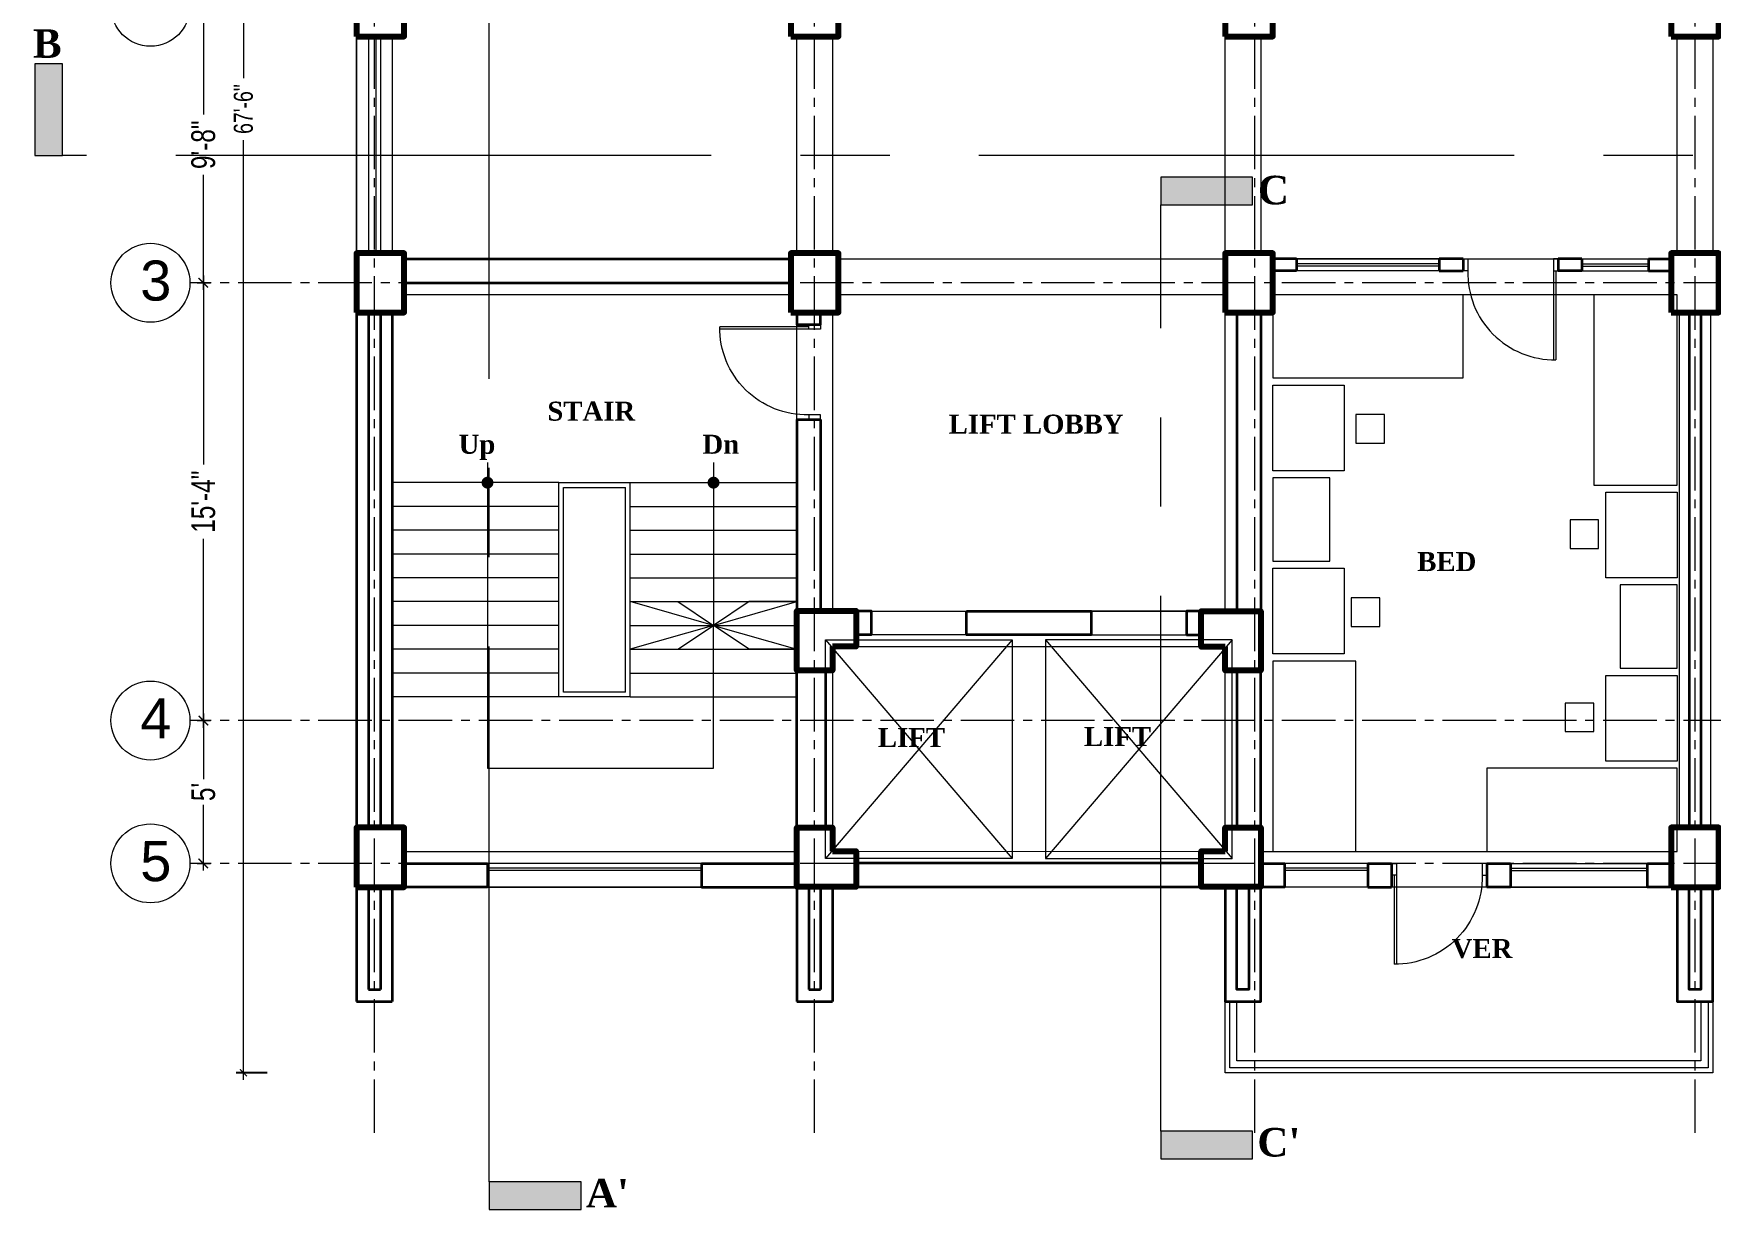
# Model space of a CAD drawing. Header units: feet. Extents: x 25261344 to 25389498, y 30010528 to 30074588.
# Drawn here: x 25361703 to 25362407, y 30072086 to 30072580 of the extents above; entities that cross this region are included whole.
import ezdxf

# ---------------------------------------------------------------- set-up
doc = ezdxf.new("R2010")
doc.units = ezdxf.units.FT
doc.header["$LTSCALE"] = 30
doc.header["$MEASUREMENT"] = 0
doc.header["$PDMODE"] = 32
doc.header["$PDSIZE"] = 15
doc.linetypes.add('CENTER2', pattern=[1.125, 0.75, -0.125, 0.125, -0.125])
doc.layers.get('0').update_dxf_attribs({"lineweight": 5})
for name, color, linetype, lineweight in [('Column', 1, 'Continuous', 80), ('Dim-1', 7, 'Continuous', 9), ('Door', 32, 'Continuous', 5), ('Furnitures', 251, 'Continuous', 9), ('GRADE BEAM', 2, 'Continuous', 20), ('grid text', 252, 'CENTER2', 9), ('LINE', 193, 'Continuous', 9), ('line 2', 7, 'Continuous', 13), ('rail', 224, 'Continuous', 9), ('STAIR', 243, 'Continuous', 13), ('TEXT', 7, 'Continuous', 18), ('WALL', 7, 'Continuous', 35), ('WIN', 142, 'Continuous', 20)]:
    doc.layers.add(name, color=color, linetype=linetype, lineweight=lineweight)
doc.styles.add('RomanS', font='swissl.ttf')
doc.styles.get("Standard").update_dxf_attribs({"font": 'timesbd.ttf'})
doc.styles.add('SWIS_LT', font='swisscl.ttf')
doc.dimstyles.new('dim-02', dxfattribs={"dimtxt": 8, "dimasz": 3, "dimexe": 3, "dimexo": 3, "dimgap": 2, "dimtad": 0, "dimdec": 0, "dimzin": 0, "dimdsep": 46, "dimlunit": 4, "dimtxsty": 'SWIS_LT', "dimblk": 'ARCHTICK', "dimcen": 2, "dimdle": 3, "dimclrd": 256, "dimclre": 256, "dimclrt": 256, "dimadec": 0, "dimazin": 0, "dimtfac": 1, "dimtdec": 0, "dimtix": 1, "dimtmove": 0, "dimatfit": 3, "dimfxl": 0, "dimfrac": 2, "dimtolj": 1, "dimtzin": 1, "dimlwd": -1, "dimarcsym": 0})

# ---------------------------------------------------------------- blocks, each defined once
blk = doc.blocks.new('FG')
at = {"layer": 'Door'}
for p, q in [((-2, -5), (-2, -42.39)), ((-1, -5), (-1, -42.39))]:
    blk.add_line(p, q, dxfattribs=at)
for points in [[(-40, 0), (-38, 0), (-38, -5), (-40, -5)], [(0, 0), (-2, 0), (-2, -5), (0, -5)]]:
    blk.add_lwpolyline(points, dxfattribs=at)
blk.add_arc((-1.44, -5.83), 36.57, 178.70538, 270.69047, dxfattribs=at)
blk = doc.blocks.new('_ArchTick')
at = {"color": 0, "linetype": 'ByBlock', "const_width": 0.15}
blk.add_lwpolyline([(-0.5, -0.5), (0.5, 0.5)], dxfattribs=at)
blk = doc.blocks.new('*D123')
for p, q in [((25359535.03, 30072594.7), (25359535.03, 30072546.38)), ((25359535.03, 30072472.7), (25359535.03, 30072521.01))]:
    blk.add_line(p, q)
at = {"lineweight": -2}
for p, q in [((25359532.41, 30072591.7), (25359538.03, 30072591.7)), ((25359532.41, 30072475.7), (25359538.03, 30072475.7))]:
    blk.add_line(p, q, dxfattribs=at)
at = {"layer": 'Defpoints', "color": 0}
for p in [(25359529.41, 30072591.7), (25359529.41, 30072475.7), (25359535.03, 30072475.7)]:
    blk.add_point(p, dxfattribs=at)
at = {"xscale": 4, "yscale": 4, "zscale": 4}
for p, rotation in [((25359535.03, 30072591.7), 90), ((25359535.03, 30072475.7), 270)]:
    blk.add_blockref('_ArchTick', p, dxfattribs=dict(at, rotation=rotation))
at = {"insert": (25359535.03, 30072533.7), "char_height": 10, "attachment_point": 5, "rotation": 90, "style": 'SWIS_LT'}
blk.add_mtext('\\A1;9\'-8"', dxfattribs=at)
blk = doc.blocks.new('*D124')
at = {"lineweight": -2}
for p, q in [((25359532.41, 30072475.7), (25359538.03, 30072475.7)), ((25359532.41, 30072291.7), (25359538.03, 30072291.7))]:
    blk.add_line(p, q, dxfattribs=at)
for p, q in [((25359535.03, 30072478.7), (25359535.03, 30072399.38)), ((25359535.03, 30072288.7), (25359535.03, 30072368.02))]:
    blk.add_line(p, q)
at = {"layer": 'Defpoints', "color": 0}
for p in [(25359529.41, 30072475.7), (25359529.41, 30072291.7), (25359535.03, 30072291.7)]:
    blk.add_point(p, dxfattribs=at)
at = {"xscale": 4, "yscale": 4, "zscale": 4}
for p, rotation in [((25359535.03, 30072475.7), 90), ((25359535.03, 30072291.7), 270)]:
    blk.add_blockref('_ArchTick', p, dxfattribs=dict(at, rotation=rotation))
at = {"insert": (25359535.03, 30072383.7), "char_height": 10, "attachment_point": 5, "rotation": 90, "style": 'SWIS_LT'}
blk.add_mtext('\\A1;15\'-4"', dxfattribs=at)
blk = doc.blocks.new('*D117')
at = {"lineweight": -2}
for p, q in [((25359532.41, 30072291.7), (25359538.03, 30072291.7)), ((25359532.41, 30072231.7), (25359538.03, 30072231.7))]:
    blk.add_line(p, q, dxfattribs=at)
for p, q in [((25359535.03, 30072294.7), (25359535.03, 30072267.1)), ((25359535.03, 30072228.7), (25359535.03, 30072256.29))]:
    blk.add_line(p, q)
at = {"layer": 'Defpoints', "color": 0}
for p in [(25359529.41, 30072291.7), (25359529.41, 30072231.7), (25359535.03, 30072231.7)]:
    blk.add_point(p, dxfattribs=at)
at = {"xscale": 4, "yscale": 4, "zscale": 4}
for p, rotation in [((25359535.03, 30072291.7), 90), ((25359535.03, 30072231.7), 270)]:
    blk.add_blockref('_ArchTick', p, dxfattribs=dict(at, rotation=rotation))
at = {"insert": (25359535.03, 30072261.7), "char_height": 10, "attachment_point": 5, "rotation": 90, "style": 'SWIS_LT'}
blk.add_mtext("\\A1;5'", dxfattribs=at)
blk = doc.blocks.new('*D156')
at = {"layer": 'Defpoints', "color": 0}
for p in [(25362578.31, 30072953.7), (25361790.74, 30072143.7), (25362763.31, 30072143.7)]:
    blk.add_point(p, dxfattribs=at)
at = {"layer": 'Dim-1', "lineweight": -2}
for p, q in [((25361800.74, 30072953.7), (25361787.74, 30072953.7)), ((25361800.74, 30072143.7), (25361787.74, 30072143.7))]:
    blk.add_line(p, q, dxfattribs=at)
at = {"layer": 'Dim-1'}
for p, q in [((25361790.74, 30072956.7), (25361790.74, 30072561.75)), ((25361790.74, 30072140.7), (25361790.74, 30072535.65))]:
    blk.add_line(p, q, dxfattribs=at)
at = {"layer": 'Dim-1', "xscale": 3, "yscale": 3, "zscale": 3}
for p, rotation in [((25361790.74, 30072953.7), 90), ((25361790.74, 30072143.7), 270)]:
    blk.add_blockref('_ArchTick', p, dxfattribs=dict(at, rotation=rotation))
at = {"layer": 'Dim-1', "insert": (25361790.74, 30072548.7), "char_height": 8, "attachment_point": 5, "rotation": 90, "style": 'SWIS_LT'}
blk.add_mtext('\\A1;67\'-6"', dxfattribs=at)
blk = doc.blocks.new('T B')
at = {"layer": 'GRADE BEAM'}
for points in [[(25352253.54, 30069132.07), (25352268.54, 30069132.07), (25352268.54, 30069041.07), (25352253.54, 30069041.07)], [(25352438.54, 30069132.07), (25352453.54, 30069132.07), (25352453.54, 30069041.07), (25352438.54, 30069041.07)], [(25352618.54, 30069132.07), (25352633.54, 30069132.07), (25352633.54, 30069041.07), (25352618.54, 30069041.07)], [(25352808.54, 30069132.07), (25352823.54, 30069132.07), (25352823.54, 30069041.07), (25352808.54, 30069041.07)], [(25352436.04, 30069038.57), (25352436.04, 30069023.57), (25352273.54, 30069023.57), (25352273.54, 30069038.57)], [(25352618.54, 30069038.57), (25352618.54, 30069023.57), (25352456.04, 30069023.57), (25352456.04, 30069038.57)], [(25352806.04, 30069038.57), (25352806.04, 30069023.57), (25352638.54, 30069023.57), (25352638.54, 30069038.57)], [(25352253.54, 30069016.07), (25352268.54, 30069016.07), (25352268.54, 30068799.57), (25352253.54, 30068799.57)], [(25352438.54, 30069016.07), (25352453.54, 30069016.07), (25352453.54, 30068890.57), (25352438.54, 30068890.57)], [(25352618.54, 30069016.07), (25352633.54, 30069016.07), (25352633.54, 30068890.57), (25352618.54, 30068890.57)], [(25352809.54, 30069016.07), (25352822.54, 30069016.07), (25352822.54, 30068799.57), (25352809.54, 30068799.57)], [(25352608.54, 30068890.57), (25352608.54, 30068875.57), (25352463.54, 30068875.57), (25352463.54, 30068890.57)], [(25352438.54, 30068865.57), (25352453.54, 30068865.57), (25352453.54, 30068799.57), (25352438.54, 30068799.57)], [(25352618.54, 30068865.57), (25352633.54, 30068865.57), (25352633.54, 30068799.57), (25352618.54, 30068799.57)], [(25352438.54, 30068789.57), (25352438.54, 30068774.57), (25352273.54, 30068774.57), (25352273.54, 30068789.57)], [(25352608.54, 30068789.69), (25352608.54, 30068774.69), (25352463.54, 30068774.57), (25352463.54, 30068789.57)], [(25352806.04, 30068789.57), (25352806.04, 30068774.57), (25352633.54, 30068774.57), (25352633.54, 30068789.57)], [(25352253.54, 30068774.57), (25352268.54, 30068774.57), (25352268.54, 30068726.57), (25352253.54, 30068726.57)], [(25352438.54, 30068774.57), (25352453.54, 30068774.57), (25352453.54, 30068726.57), (25352438.54, 30068726.57)], [(25352618.54, 30068774.57), (25352633.54, 30068774.57), (25352633.54, 30068726.57), (25352618.54, 30068726.57)], [(25352808.54, 30068774.57), (25352823.54, 30068774.57), (25352823.54, 30068726.57), (25352808.54, 30068726.57)]]:
    blk.add_lwpolyline(points, close=True, dxfattribs=at)
blk = doc.blocks.new('COL2')
at = {"layer": 'Column'}
for points in [[(-20, -266.5), (0, -266.5), (0, -241.5), (-20, -241.5)], [(162.5, -266.5), (182.5, -266.5), (182.5, -241.5), (162.5, -241.5)], [(345, -266.5), (365, -266.5), (365, -241.5), (345, -241.5)], [(532.5, -266.5), (552.5, -266.5), (552.5, -241.5), (532.5, -241.5)], [(-20, -382.5), (0, -382.5), (0, -357.5), (-20, -357.5)], [(162.5, -382.5), (182.5, -382.5), (182.5, -357.5), (162.5, -357.5)], [(345, -382.5), (365, -382.5), (365, -357.5), (345, -357.5)], [(532.5, -382.5), (552.5, -382.5), (552.5, -357.5), (532.5, -357.5)], [(-20, -624), (0, -624), (0, -599), (-20, -599)], [(532.5, -624), (552.5, -624), (552.5, -599), (532.5, -599)]]:
    blk.add_lwpolyline(points, close=True, dxfattribs=at)
for points in [[(180, -522.88), (180, -532.88), (165, -532.88), (165, -507.88), (190, -507.88), (190, -522.88), (180, -522.88)], [(345, -523), (335, -523), (335, -508), (360, -508), (360, -533), (345, -533), (345, -523)], [(180, -608.88), (190, -608.88), (190, -623.88), (165, -623.88), (165, -598.88), (180, -598.88), (180, -608.88)], [(345, -608.88), (345, -598.88), (360, -598.88), (360, -623.88), (335, -623.88), (335, -608.88), (345, -608.88)]]:
    blk.add_lwpolyline(points, dxfattribs=at)
at = {"layer": 'GRADE BEAM'}
blk.add_blockref('T B', (-25352273.54, -30069398.57), dxfattribs=at)
blk = doc.blocks.new('DGFGSDFG')
at = {"layer": 'grid text'}
for p, q in [((25359606.96, 30072118.41), (25359606.96, 30072999.78)), ((25359791.96, 30072118.41), (25359791.96, 30072999.78)), ((25359976.96, 30072118.41), (25359976.96, 30072999.78)), ((25360161.96, 30072118.41), (25360161.96, 30072999.78)), ((25361090.85, 30072475.7), (25359529.41, 30072475.7)), ((25361090.85, 30072291.7), (25359529.41, 30072291.7)), ((25361090.85, 30072231.7), (25359529.41, 30072231.7))]:
    blk.add_line(p, q, dxfattribs=at)
at = {"layer": 'grid text', "linetype": 'Continuous'}
for centre in [(25359512.81, 30072591.7), (25359512.81, 30072475.7), (25359512.81, 30072291.7), (25359512.81, 30072231.7)]:
    blk.add_circle(centre, 16.59, dxfattribs=at)
at = {"layer": 'grid text', "char_height": 16.842, "attachment_point": 1, "style": 'RomanS'}
for s, insert in [('{\\C256;3}', (25359508.51, 30072485.06)), ('{\\C256;4}', (25359508.51, 30072301.06)), ('{\\C256;5}', (25359508.51, 30072241.06))]:
    blk.add_mtext_dynamic_manual_height_columns(s, width=25.401, gutter_width=84.21, heights=[32.6], dxfattribs=dict(at, insert=insert))
for base, p1, p2, picture, middle in [((25359535.03, 30072475.7), (25359529.41, 30072591.7), (25359529.41, 30072475.7), '*D123', (25359535.03, 30072533.7)), ((25359535.03, 30072291.7), (25359529.41, 30072475.7), (25359529.41, 30072291.7), '*D124', (25359535.03, 30072383.7)), ((25359535.03, 30072231.7), (25359529.41, 30072291.7), (25359529.41, 30072231.7), '*D117', (25359535.03, 30072261.7))]:
    dim = blk.add_linear_dim(base=base, p1=p1, p2=p2, angle=90, dimstyle='dim-02', override={"dimtxt": 10, "dimtmove": 1, "dimfxl": 10})
    dim.commit()
    dim.dimension.update_dxf_attribs({"geometry": picture, "text_midpoint": middle})

msp = doc.modelspace()

# ---------------------------------------------------------------- hatches: boundary and pattern name
at = {"linetype": 'CENTER2', "ltscale": 10}
h = msp.add_hatch(color=256, dxfattribs=at)
h.paths.add_polyline_path([(25361714.69, 30072563.22), (25361714.69, 30072529.2), (25361703.04, 30072529.2), (25361703.04, 30072563.22)])
h.paths.add_polyline_path([(25361714.69, 30072567.75), (25361714.69, 30072563.22), (25361703.04, 30072563.22), (25361703.04, 30072567.75)])
h = msp.add_hatch(color=256, dxfattribs=at)
h.paths.add_polyline_path([(25362210.3, 30072508.45), (25362176.28, 30072508.45), (25362176.28, 30072520.1), (25362210.3, 30072520.1)])
h.paths.add_polyline_path([(25362214.83, 30072508.45), (25362210.3, 30072508.45), (25362210.3, 30072520.1), (25362214.83, 30072520.1)])
for points in [[(25362214.83, 30072107.47), (25362176.28, 30072107.47), (25362176.28, 30072119.12), (25362214.83, 30072119.12)], [(25361932.63, 30072086.24), (25361894.08, 30072086.24), (25361894.08, 30072097.89), (25361932.63, 30072097.89)]]:
    msp.add_hatch(color=256, dxfattribs=at).paths.add_polyline_path(points)

# ---------------------------------------------------------------- linework, layer by layer
for p, q in [((25361894.08, 30072097.89), (25361894.08, 30073036.17)), ((25363337.34, 30072529.2), (25361714.69, 30072529.2)), ((25362176.28, 30072119.12), (25362176.28, 30072508.45))]:
    msp.add_line(p, q, dxfattribs=at)
for points in [[(25361714.69, 30072529.2), (25361714.69, 30072567.75), (25361703.04, 30072567.75), (25361703.04, 30072529.2)], [(25362176.28, 30072508.45), (25362214.83, 30072508.45), (25362214.83, 30072520.1), (25362176.28, 30072520.1)], [(25362176.28, 30072107.47), (25362214.83, 30072107.47), (25362214.83, 30072119.12), (25362176.28, 30072119.12)], [(25361894.08, 30072086.24), (25361932.63, 30072086.24), (25361932.63, 30072097.89), (25361894.08, 30072097.89)]]:
    msp.add_lwpolyline(points, close=True, dxfattribs=at)
msp.add_lwpolyline([(25362408.31, 30072173.7), (25362408.31, 30072143.7), (25362203.31, 30072143.7), (25362203.31, 30072173.7)])
at = {"layer": 'Furnitures'}
for points in [[(25362303.31, 30072470.7), (25362223.31, 30072470.7), (25362223.31, 30072435.7), (25362303.31, 30072435.7)], [(25362393.31, 30072390.7), (25362393.31, 30072470.7), (25362358.31, 30072470.7), (25362358.31, 30072390.7)], [(25362223.31, 30072432.7), (25362253.31, 30072432.7), (25362253.31, 30072396.7), (25362223.31, 30072396.7)], [(25362270.32, 30072420.31), (25362258.32, 30072420.31), (25362258.32, 30072408.31), (25362270.32, 30072408.31)], [(25362223.31, 30072358.7), (25362247.31, 30072358.7), (25362247.31, 30072393.7), (25362223.31, 30072393.7)], [(25362223.31, 30072358.7), (25362247.31, 30072358.7), (25362247.31, 30072393.7), (25362223.31, 30072393.7)], [(25362393.31, 30072351.7), (25362363.31, 30072351.7), (25362363.31, 30072387.7), (25362393.31, 30072387.7)], [(25362348.29, 30072364.08), (25362360.29, 30072364.08), (25362360.29, 30072376.08), (25362348.29, 30072376.08)], [(25362223.31, 30072355.7), (25362253.31, 30072355.7), (25362253.31, 30072319.7), (25362223.31, 30072319.7)], [(25362393.31, 30072348.7), (25362369.31, 30072348.7), (25362369.31, 30072313.7), (25362393.31, 30072313.7)], [(25362268.32, 30072343.31), (25362256.32, 30072343.31), (25362256.32, 30072331.31), (25362268.32, 30072331.31)], [(25362223.31, 30072316.7), (25362223.31, 30072236.7), (25362258.31, 30072236.7), (25362258.31, 30072316.7)], [(25362393.31, 30072274.7), (25362363.31, 30072274.7), (25362363.31, 30072310.7), (25362393.31, 30072310.7)], [(25362346.29, 30072287.08), (25362358.29, 30072287.08), (25362358.29, 30072299.08), (25362346.29, 30072299.08)], [(25362313.31, 30072236.7), (25362393.31, 30072236.7), (25362393.31, 30072271.7), (25362313.31, 30072271.7)]]:
    msp.add_lwpolyline(points, close=True, dxfattribs=at)
at = {"layer": 'LINE', "color": 0, "ltscale": 10}
for points in [[(25361893.31, 30072400.16), (25361893.31, 30072271.7), (25361893.31, 30072271.7), (25361988.31, 30072271.7), (25361988.31, 30072331.7), (25361953.31, 30072321.7), (25361973.31, 30072321.7), (25361988.31, 30072331.7), (25362023.31, 30072321.7), (25362003.31, 30072321.7), (25361988.31, 30072331.7)], [(25361988.31, 30072400.16), (25361988.31, 30072331.7), (25361953.31, 30072341.7), (25361973.31, 30072341.7), (25361988.31, 30072331.7), (25362023.31, 30072341.7), (25362003.31, 30072341.7), (25361988.31, 30072331.7)]]:
    msp.add_lwpolyline(points, dxfattribs=at)
at = {"layer": 'LINE', "color": 0, "ltscale": 10, "const_width": 2.5}
for points in [[(25361893.31, 30072392.95, -1), (25361893.31, 30072390.45, -1)], [(25361988.31, 30072392.95, -1), (25361988.31, 30072390.45, -1)]]:
    msp.add_lwpolyline(points, format="xyb", close=True, dxfattribs=at)
at = {"layer": 'line 2'}
for p, q in [((25361838.31, 30072581.7), (25361838.31, 30072485.7)), ((25361848.31, 30072579.2), (25361848.31, 30072488.2)), ((25362054.56, 30072337.7), (25362094.56, 30072337.7)), ((25362187.06, 30072337.7), (25362147.06, 30072337.7)), ((25362113.81, 30072325.7), (25362035.31, 30072233.7)), ((25362035.31, 30072325.7), (25362113.81, 30072233.7)), ((25362094.56, 30072327.7), (25362054.56, 30072327.7)), ((25362127.81, 30072325.7), (25362206.31, 30072233.7)), ((25362206.31, 30072325.7), (25362127.81, 30072233.7)), ((25362147.06, 30072327.7), (25362187.06, 30072327.7))]:
    msp.add_line(p, q, dxfattribs=at)
for points in [[(25362035.31, 30072325.7), (25362113.81, 30072325.7), (25362113.81, 30072233.7), (25362035.31, 30072233.7)], [(25362206.31, 30072325.7), (25362127.81, 30072325.7), (25362127.81, 30072233.7), (25362206.31, 30072233.7)]]:
    msp.add_lwpolyline(points, close=True, dxfattribs=at)
at = {"layer": 'rail'}
for p, q in [((25361843.31, 30072579.2), (25361843.31, 30072488.2)), ((25361846.31, 30072579.2), (25361846.31, 30072488.2)), ((25361923.31, 30072301.7), (25361923.31, 30072391.7)), ((25361923.31, 30072391.7), (25361953.31, 30072391.7)), ((25361925.31, 30072303.7), (25361925.31, 30072389.7)), ((25361925.31, 30072389.7), (25361951.31, 30072389.7)), ((25361951.31, 30072303.7), (25361951.31, 30072389.7)), ((25361953.31, 30072301.7), (25361953.31, 30072391.7)), ((25361951.31, 30072303.7), (25361925.31, 30072303.7)), ((25361953.31, 30072301.7), (25361923.31, 30072301.7))]:
    msp.add_line(p, q, dxfattribs=at)
for points in [[(25362406.31, 30072173.7), (25362406.31, 30072145.7), (25362205.31, 30072145.7), (25362205.31, 30072173.7)], [(25362403.31, 30072173.7), (25362403.31, 30072148.7), (25362208.31, 30072148.7), (25362208.31, 30072173.7)]]:
    msp.add_lwpolyline(points, dxfattribs=at)
at = {"layer": 'STAIR'}
for p, q in [((25361923.31, 30072391.7), (25361853.31, 30072391.7)), ((25361953.31, 30072391.7), (25362023.31, 30072391.7)), ((25361923.31, 30072381.7), (25361853.31, 30072381.7)), ((25361953.31, 30072381.7), (25362023.31, 30072381.7)), ((25361923.31, 30072371.7), (25361853.31, 30072371.7)), ((25361953.31, 30072371.7), (25362023.31, 30072371.7)), ((25361923.31, 30072361.7), (25361853.31, 30072361.7)), ((25361953.31, 30072361.7), (25362023.31, 30072361.7)), ((25361923.31, 30072351.7), (25361853.31, 30072351.7)), ((25361953.31, 30072351.7), (25362023.31, 30072351.7)), ((25361923.31, 30072341.7), (25361853.31, 30072341.7)), ((25361953.31, 30072341.7), (25362023.31, 30072341.7)), ((25361923.31, 30072331.7), (25361853.31, 30072331.7)), ((25361953.31, 30072331.7), (25362023.31, 30072331.7)), ((25361923.31, 30072321.7), (25361853.31, 30072321.7)), ((25361953.31, 30072321.7), (25362023.31, 30072321.7)), ((25361923.31, 30072311.7), (25361853.31, 30072311.7)), ((25361953.31, 30072311.7), (25362023.31, 30072311.7)), ((25361923.31, 30072301.7), (25361853.31, 30072301.7)), ((25361953.31, 30072301.7), (25362023.31, 30072301.7))]:
    msp.add_line(p, q, dxfattribs=at)
at = {"layer": 'WALL', "ltscale": 10}
for p, q in [((25361858.31, 30072485.7), (25362020.81, 30072485.7)), ((25362233.31, 30072485.7), (25362223.31, 30072485.7)), ((25362233.31, 30072480.7), (25362223.31, 30072480.7)), ((25362233.31, 30072485.7), (25362233.31, 30072480.7)), ((25362293.31, 30072485.7), (25362293.31, 30072480.7)), ((25362303.31, 30072485.7), (25362293.31, 30072485.7)), ((25362293.31, 30072480.7), (25362303.31, 30072480.7)), ((25362303.31, 30072485.7), (25362303.31, 30072480.7)), ((25362353.31, 30072485.7), (25362343.31, 30072485.7)), ((25362353.31, 30072480.7), (25362343.31, 30072480.7)), ((25362381.31, 30072485.7), (25362390.81, 30072485.7)), ((25362381.31, 30072480.7), (25362390.81, 30072480.7)), ((25361858.31, 30072475.7), (25362020.81, 30072475.7)), ((25361838.31, 30072463.2), (25361838.31, 30072246.7)), ((25361843.31, 30072463.2), (25361843.31, 30072246.7)), ((25361848.31, 30072463.2), (25361848.31, 30072246.7)), ((25361853.31, 30072463.2), (25361853.31, 30072246.7)), ((25362208.31, 30072463.2), (25362208.31, 30072337.7)), ((25362218.31, 30072463.2), (25362218.31, 30072337.7)), ((25362398.31, 30072463.2), (25362398.31, 30072246.7)), ((25362403.31, 30072463.2), (25362403.31, 30072246.7)), ((25362023.31, 30072418.2), (25362023.31, 30072337.7)), ((25362023.31, 30072418.2), (25362033.31, 30072418.2)), ((25362033.31, 30072418.2), (25362033.31, 30072337.7)), ((25361858.31, 30072231.7), (25361893.31, 30072231.7)), ((25361893.31, 30072231.7), (25361893.31, 30072221.7)), ((25361983.31, 30072231.7), (25362023.31, 30072231.7)), ((25362263.31, 30072231.7), (25362273.31, 30072231.7)), ((25362313.31, 30072231.7), (25362313.31, 30072221.7)), ((25362313.31, 30072231.7), (25362323.31, 30072231.7)), ((25362323.31, 30072231.7), (25362323.31, 30072221.7)), ((25361838.31, 30072221.7), (25361838.31, 30072173.7)), ((25361843.31, 30072221.7), (25361843.31, 30072178.7)), ((25361848.31, 30072221.7), (25361848.31, 30072178.7)), ((25361853.31, 30072221.7), (25361853.31, 30072173.7)), ((25361893.31, 30072221.7), (25361858.31, 30072221.7)), ((25361983.31, 30072221.7), (25362023.31, 30072221.7)), ((25362023.31, 30072221.7), (25362023.31, 30072173.7)), ((25362028.31, 30072221.7), (25362028.31, 30072178.7)), ((25362033.31, 30072221.7), (25362033.31, 30072178.7)), ((25362038.31, 30072221.7), (25362038.31, 30072173.7)), ((25362263.31, 30072221.7), (25362273.31, 30072221.7)), ((25362323.31, 30072221.7), (25362313.31, 30072221.7)), ((25361843.31, 30072178.7), (25361848.31, 30072178.7)), ((25362028.31, 30072178.7), (25362033.31, 30072178.7)), ((25361838.31, 30072173.7), (25361853.31, 30072173.7)), ((25362023.31, 30072173.7), (25362038.31, 30072173.7))]:
    msp.add_line(p, q, dxfattribs=at)
for points in [[(25362343.31, 30072485.7), (25362343.31, 30072480.7)], [(25362353.31, 30072485.7), (25362353.31, 30072480.7)], [(25362381.31, 30072485.7), (25362381.31, 30072480.7)], [(25362023.31, 30072463.2), (25362023.31, 30072458.2), (25362033.31, 30072458.2), (25362033.31, 30072463.2)], [(25361983.31, 30072231.7), (25361983.31, 30072221.7)], [(25362263.31, 30072231.7), (25362263.31, 30072221.7)], [(25362273.31, 30072231.7), (25362273.31, 30072221.7)], [(25362203.31, 30072221.7), (25362203.31, 30072173.7), (25362218.31, 30072173.7), (25362218.31, 30072221.7)], [(25362213.31, 30072221.7), (25362213.31, 30072178.7), (25362208.31, 30072178.7), (25362208.31, 30072221.7)], [(25362393.31, 30072221.7), (25362393.31, 30072173.7), (25362408.31, 30072173.7), (25362408.31, 30072221.7)], [(25362403.31, 30072221.7), (25362403.31, 30072178.7), (25362398.31, 30072178.7), (25362398.31, 30072221.7)]]:
    msp.add_lwpolyline(points, dxfattribs=at)
for points in [[(25362048.31, 30072337.82), (25362054.56, 30072337.82), (25362054.56, 30072327.7), (25362048.31, 30072327.7)], [(25362094.56, 30072337.7), (25362147.06, 30072337.7), (25362147.06, 30072327.7), (25362094.56, 30072327.7)], [(25362187.06, 30072327.7), (25362193.31, 30072327.7), (25362193.31, 30072337.7), (25362187.06, 30072337.7)], [(25362023.31, 30072312.82), (25362035.31, 30072312.82), (25362035.31, 30072246.82), (25362023.31, 30072246.82)], [(25362208.31, 30072246.82), (25362218.31, 30072246.82), (25362218.31, 30072312.7), (25362208.31, 30072312.7)], [(25362048.31, 30072221.82), (25362193.31, 30072221.82), (25362193.31, 30072231.82), (25362048.31, 30072231.82)], [(25362218.31, 30072231.7), (25362228.31, 30072231.7), (25362228.31, 30072221.7), (25362218.31, 30072221.7)], [(25362380.81, 30072231.7), (25362390.81, 30072231.7), (25362390.81, 30072221.7), (25362380.81, 30072221.7)]]:
    msp.add_lwpolyline(points, close=True, dxfattribs=at)
at = {"layer": 'WIN'}
for p, q in [((25362293.31, 30072485.7), (25362233.31, 30072485.7)), ((25362293.31, 30072483.7), (25362233.31, 30072483.7)), ((25362293.31, 30072482.7), (25362233.31, 30072482.7)), ((25362293.31, 30072480.7), (25362233.31, 30072480.7)), ((25362353.31, 30072485.7), (25362381.31, 30072485.7)), ((25362353.31, 30072483.7), (25362381.31, 30072483.7)), ((25362353.31, 30072482.7), (25362381.31, 30072482.7)), ((25362353.31, 30072480.7), (25362381.31, 30072480.7)), ((25361983.31, 30072231.7), (25361893.31, 30072231.7)), ((25361983.31, 30072229.7), (25361893.31, 30072229.7)), ((25361983.31, 30072228.7), (25361893.31, 30072228.7)), ((25362263.31, 30072231.7), (25362228.31, 30072231.7)), ((25362263.31, 30072229.7), (25362228.31, 30072229.7)), ((25362263.31, 30072228.7), (25362228.31, 30072228.7)), ((25362323.31, 30072231.7), (25362383.31, 30072231.7)), ((25362323.31, 30072229.7), (25362380.81, 30072229.7)), ((25362323.31, 30072228.7), (25362380.81, 30072228.7)), ((25361893.31, 30072221.7), (25361983.31, 30072221.7)), ((25362263.31, 30072221.7), (25362228.31, 30072221.7)), ((25362323.31, 30072221.7), (25362383.31, 30072221.7))]:
    msp.add_line(p, q, dxfattribs=at)

# ---------------------------------------------------------------- block references
msp.add_blockref('DGFGSDFG', (2238.85, 0))
at = {"layer": 'Dim-1'}
msp.add_blockref('COL2', (25361858.31, 30072845.7), dxfattribs=at)
at = {"layer": 'Door', "color": 2}
msp.add_blockref('FG', (25362343.31, 30072485.7), dxfattribs=at)
at = {"layer": 'Door', "color": 2, "xscale": -1, "rotation": 270}
msp.add_blockref('FG', (25362033.31, 30072458.2), dxfattribs=at)
at = {"layer": 'Door', "color": 2, "xscale": -1}
msp.add_blockref('FG', (25362273.31, 30072231.7), dxfattribs=at)

# ---------------------------------------------------------------- texts
at = {"linetype": 'CENTER2', "ltscale": 10, "char_height": 12, "attachment_point": 9}
for s, insert, width in [('B', (25361714.31, 30072570.2), 12.7148), ('C', (25362230.17, 30072508.49), 17.1805), ("C'", (25362234.98, 30072108.32), 28.5419), ("A'", (25361952.77, 30072087.08), 28.5419)]:
    msp.add_mtext(s, dxfattribs=dict(at, insert=insert, width=width))
at = {"layer": 'TEXT', "ltscale": 10, "char_height": 8, "attachment_point": 1}
for s, insert, width in [('STAIR', (25361918.47, 30072425.74), 174.7812), ('LIFT LOBBY', (25362087.13, 30072420.29), 179.7812), ('Up', (25361881.16, 30072411.83), 179.7812), ('Dn', (25361983.66, 30072411.83), 172.2812), ('BED', (25362284.07, 30072362.53), 179.7812), ('LIFT', (25362057.39, 30072288.57), 179.7812), ('LIFT', (25362144, 30072289), 179.7812), ('VER', (25362298.55, 30072199.9), 179.7812)]:
    msp.add_mtext(s, dxfattribs=dict(at, insert=insert, width=width))

# ---------------------------------------------------------------- dimensions: what is measured, and where the dimension line sits
at = {"layer": 'Dim-1'}
dim = msp.add_linear_dim(base=(25361790.74, 30072143.7), p1=(25362578.31, 30072953.7), p2=(25362763.31, 30072143.7), angle=90, dimstyle='dim-02', override={"dimtxt": 8, "dimfxl": 10}, dxfattribs=at)
dim.commit()
dim.dimension.update_dxf_attribs({"geometry": '*D156', "text_midpoint": (25361790.74, 30072548.7)})

doc.saveas('drawing.dxf')
